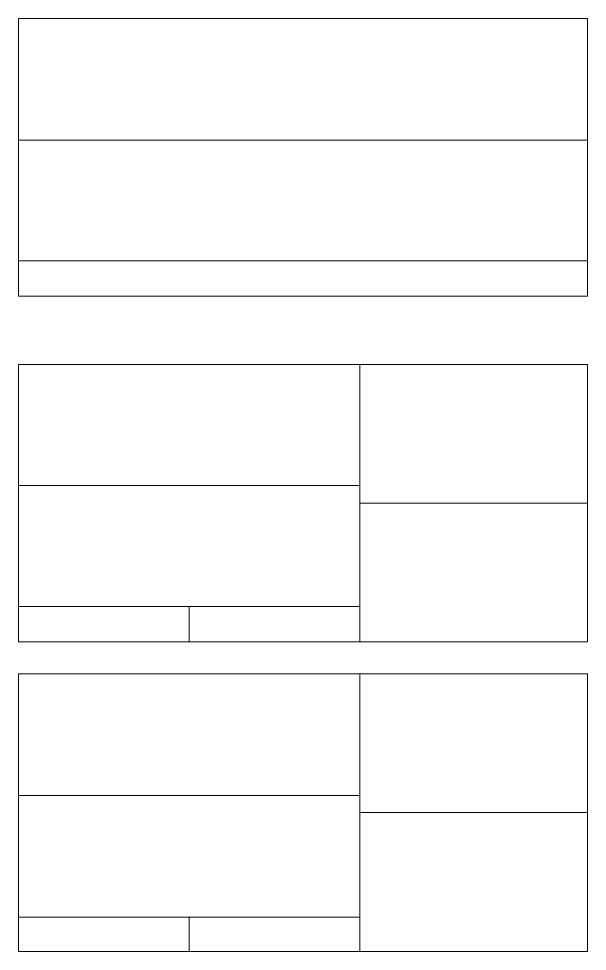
# Model space of a CAD drawing. Header units: millimetres. Extents: x -751 to 39822, y -9875 to 9310.
# Drawn here: x 15301 to 17801, y 182 to 4282 of the extents above; entities that cross this region are included whole.
import ezdxf

# ---------------------------------------------------------------- set-up
doc = ezdxf.new("R2010")
doc.units = ezdxf.units.MM
doc.header["$MEASUREMENT"] = 0
doc.layers.get('0').update_dxf_attribs({"lineweight": 0})

msp = doc.modelspace()

# ---------------------------------------------------------------- linework, layer by layer
for points in [[(15300.83937, 4282.10967), (15300.83937, 3747.46854), (17800.83937, 3747.46854), (17800.83937, 4282.10967)], [(15300.83937, 3217.60115), (15300.83937, 3062.10967), (17800.83937, 3062.10967), (17800.83937, 3217.60115)], [(15300.83937, 2761.88686), (15300.83937, 2229.6326), (16800.66746, 2229.6326), (16800.66746, 2761.88686)], [(16800.66746, 2761.88686), (16800.66746, 2151.88686), (17800.83937, 2151.88686), (17800.83937, 2761.88686)], [(15300.83937, 2229.6326), (15300.83937, 1697.37834), (16800.66746, 1697.37834), (16800.66746, 2229.6326)], [(16050.75342, 1541.88686), (16050.75342, 1697.37834), (15300.83937, 1697.37834), (15300.83937, 1541.88686)], [(16800.66746, 1541.88686), (16800.66746, 1697.37834), (16050.75342, 1697.37834), (16050.75342, 1541.88686)], [(16800.66746, 1401.64149), (16800.66746, 867.00036), (15300.83937, 867.00036), (15300.83937, 1401.64149)], [(16800.66746, 791.64149), (17800.83937, 791.64149), (17800.83937, 1401.64149), (16800.66746, 1401.64149)], [(15300.83937, 181.64149), (15300.83937, 332.35923), (16050.75342, 332.35923), (16050.75342, 181.64149)], [(16050.75342, 181.64149), (16050.75342, 332.35923), (16800.66746, 332.35923), (16800.66746, 181.64149)]]:
    msp.add_lwpolyline(points, close=True)
at = {"color": 1}
msp.add_lwpolyline([(15300.83937, 3062.10967), (15300.83937, 3747.46854), (17800.83937, 3747.46854), (17800.83937, 3217.60115), (15300.83937, 3217.60115)], dxfattribs=at)
for points in [[(17800.83937, 1541.88686), (16800.66746, 1541.88686), (16800.66746, 2151.88686), (17800.83937, 2151.88686)], [(15300.83937, 867.00036), (16800.66746, 867.00036), (16800.66746, 332.35923), (15300.83937, 332.35923)], [(16800.66746, 181.64149), (16800.66746, 791.64149), (17800.83937, 791.64149), (17800.83937, 181.64149)]]:
    msp.add_lwpolyline(points, close=True, dxfattribs=at)

doc.saveas('drawing.dxf')
